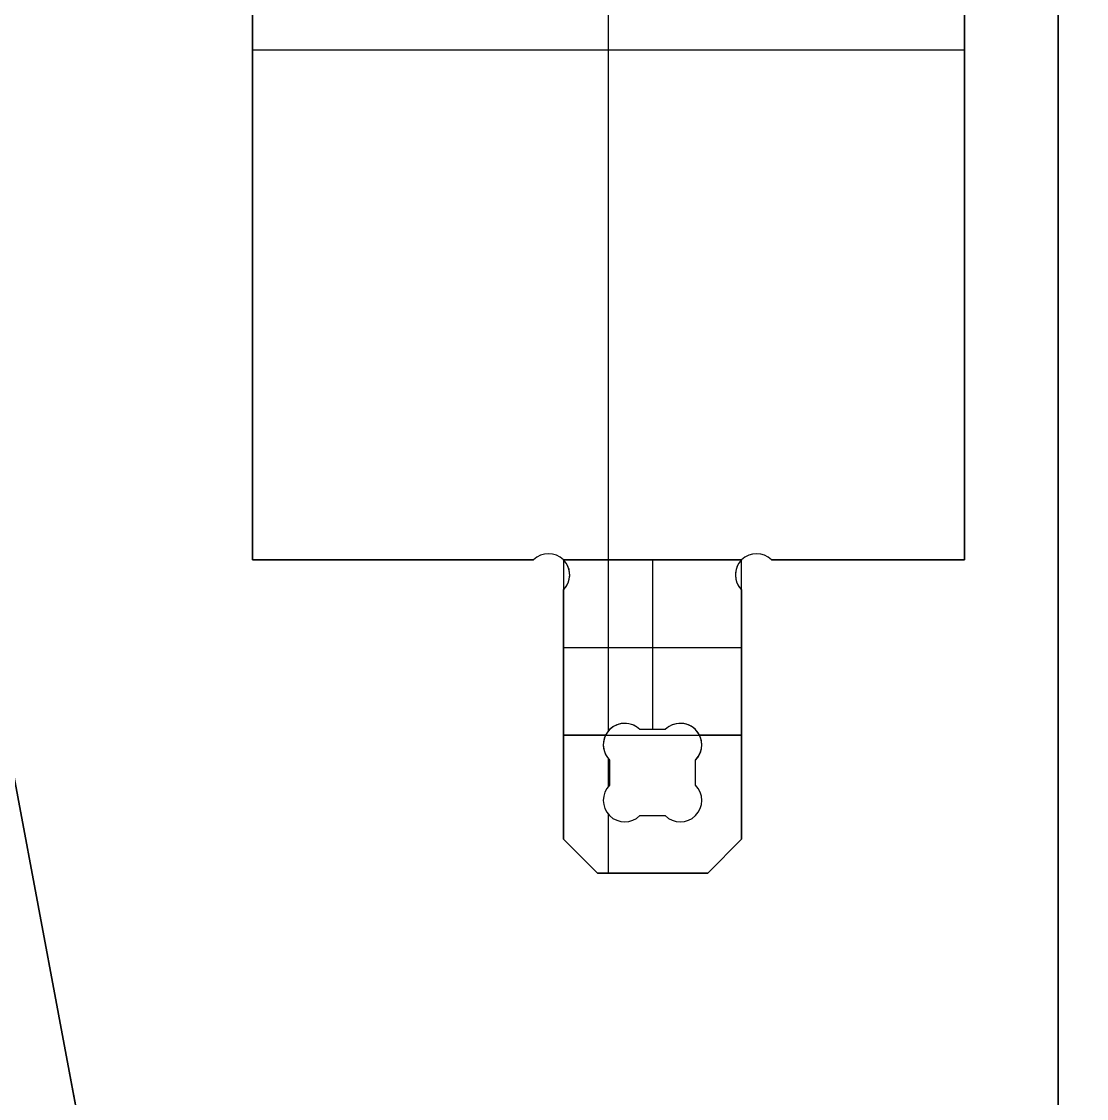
# Model space of a CAD drawing. Extents: x 24 to 120, y 0 to 48.
# Drawn here: x 38.88 to 48.29, y 23.24 to 32.76 of the extents above; entities that cross this region are included whole.
import ezdxf

# ---------------------------------------------------------------- set-up
doc = ezdxf.new("R2010")
doc.units = 0
doc.header["$MEASUREMENT"] = 0
for name, color, linetype in [('POCKETS_10_MM', 5, 'CONTINUOUS'), ('PROFILE_-_INSIDE', 30, 'CONTINUOUS'), ('PROFILE_-_OUTSIDE', 18, 'CONTINUOUS'), ('SOLIDS', 4, 'CONTINUOUS'), ('STOCK_PERIMETER', 1, 'CONTINUOUS')]:
    doc.layers.add(name, color=color, linetype=linetype)

msp = doc.modelspace()

# ---------------------------------------------------------------- linework, layer by layer
at = {"layer": 'POCKETS_10_MM'}
msp.add_lwpolyline([(43.6688, 26.4517), (45.2436, 26.4517), (45.2436, 28.0017), (43.6688, 28.0017)], close=True, dxfattribs=at)
at = {"layer": 'PROFILE_-_INSIDE'}
for p, q in [((44.5675, 26.5017, 0.5), (44.3449, 26.5017, 0.5)), ((44.0762, 26.233, 0.5), (44.0762, 26.0104, 0.5)), ((44.8362, 26.0104, 0.5), (44.8362, 26.233, 0.5)), ((44.3449, 25.7417, 0.5), (44.5675, 25.7417, 0.5))]:
    msp.add_line(p, q, dxfattribs=at)
for centre, start, end in [((44.2106, 26.3673, 0.5), 135, 225), ((44.2106, 26.3673, 0.5), 45, 135), ((44.7019, 26.3673, 0.5), 45.00002, 134.99998), ((44.7019, 26.3673, 0.5), 315.00002, 44.99998), ((44.2106, 25.876, 0.5), 135, 225), ((44.7019, 25.876, 0.5), 315, 45), ((44.2106, 25.876, 0.5), 225, 315), ((44.7019, 25.876, 0.5), 225, 315)]:
    msp.add_arc(centre, 0.19, start, end, dxfattribs=at)
at = {"layer": 'PROFILE_-_OUTSIDE'}
for p, q in [((40.9188, 28.0017), (40.9188, 37.8442)), ((47.2121, 37.8442), (47.2121, 28.0017)), ((43.4036, 28.0017), (40.9188, 28.0017)), ((47.2121, 28.0017), (45.5088, 28.0017)), ((43.6688, 25.5338), (43.6688, 27.7365)), ((45.2436, 27.7365), (45.2436, 25.5338)), ((43.9688, 25.2338), (43.6688, 25.5338)), ((45.2436, 25.5338), (44.9436, 25.2338)), ((44.9436, 25.2338), (43.9688, 25.2338))]:
    msp.add_line(p, q, dxfattribs=at)
msp.add_lwpolyline([(40.8543, 16.9277), (40.789, 16.4223), (38.5695, 16.7097), (32.7844, 47.525), (47.5412, 47.525), (47.5412, 44.5723), (35.3383, 44.5723), (40.2407, 18.4786), (47.5412, 17.5349), (47.5412, 16.0525), (46.8182, 16.0525)], dxfattribs=at)
for centre, start, end in [((43.5362, 27.8691), 315, 135), ((45.3762, 27.8691), 45, 225)]:
    msp.add_arc(centre, 0.1875, start, end, dxfattribs=at)
at = {"layer": 'SOLIDS'}
for p, q in [((35.3383, 44.5723), (40.2407, 18.4786)), ((35.3383, 44.5723, -0.738), (40.2407, 18.4786, -0.738)), ((40.2407, 18.4786, -0.369), (35.3383, 44.5723, -0.369)), ((44.0655, 28.0017), (44.0655, 38.5326)), ((44.0655, 26.49, -0.738), (44.0655, 38.5326, -0.738)), ((40.9188, 37.8442), (40.9188, 28.0017)), ((40.9188, 37.8442, -0.738), (40.9188, 28.0017, -0.738)), ((40.9188, 28.0017, -0.369), (40.9188, 37.8442, -0.369)), ((47.2121, 28.0017), (47.2121, 37.8442)), ((47.2121, 28.0017, -0.738), (47.2121, 37.8442, -0.738)), ((47.2121, 37.8442, -0.369), (47.2121, 28.0017, -0.369)), ((40.9188, 32.5113), (47.2121, 32.5113)), ((40.9188, 32.5113, -0.738), (47.2121, 32.5113, -0.738)), ((40.9188, 28.0017), (43.4036, 28.0017)), ((40.9188, 28.0017, -0.738), (40.9188, 28.0017)), ((40.9188, 28.0017, -0.738), (43.4036, 28.0017, -0.738)), ((43.4036, 28.0017, -0.369), (40.9188, 28.0017, -0.369)), ((42.1612, 28.0017), (42.1612, 28.0017, -0.738)), ((43.4036, 28.0017, -0.738), (43.4036, 28.0017)), ((43.6688, 28.0017, -0.369), (45.2436, 28.0017, -0.369)), ((43.6688, 28.0017), (45.2436, 28.0017)), ((43.6688, 28.0017, -0.369), (43.6688, 28.0017)), ((45.2436, 28.0017, -0.1845), (43.6688, 28.0017, -0.1845)), ((43.6688, 28.0017, -0.369), (43.6688, 28.0017, -0.738)), ((44.4562, 28.0017), (44.4562, 28.0017, -0.369)), ((44.4562, 28.0017, -0.369), (44.4562, 26.5017, -0.369)), ((45.2436, 28.0017, -0.369), (45.2436, 28.0017)), ((45.2436, 28.0017, -0.369), (45.2436, 28.0017, -0.738)), ((45.5088, 28.0017), (47.2121, 28.0017)), ((45.5088, 28.0017, -0.738), (45.5088, 28.0017)), ((45.5088, 28.0017, -0.738), (47.2121, 28.0017, -0.738)), ((47.2121, 28.0017, -0.369), (45.5088, 28.0017, -0.369)), ((46.3604, 28.0017), (46.3604, 28.0017, -0.738)), ((47.2121, 28.0017, -0.738), (47.2121, 28.0017)), ((43.6688, 27.7365, -0.738), (43.6688, 27.7365, -0.369)), ((43.6688, 27.7365, -0.738), (43.6688, 25.5338, -0.738)), ((43.6688, 26.4517, -0.369), (43.6688, 27.7365, -0.369)), ((43.6688, 25.5338, -0.369), (43.6688, 27.7365, -0.369)), ((45.2436, 25.5338, -0.738), (45.2436, 27.7365, -0.738)), ((45.2436, 27.7365, -0.738), (45.2436, 27.7365, -0.369)), ((45.2436, 27.7365, -0.369), (45.2436, 26.4517, -0.369)), ((45.2436, 27.7365, -0.369), (45.2436, 25.5338, -0.369)), ((43.6688, 27.2267, -0.369), (45.2436, 27.2267, -0.369)), ((43.6688, 26.6351, -0.369), (43.6688, 26.6351, -0.738)), ((45.2436, 26.6351, -0.369), (45.2436, 26.6351, -0.738)), ((44.0762, 26.5017, -0.369), (44.0762, 26.5017, -0.738)), ((44.5675, 26.5017, -0.369), (44.3449, 26.5017, -0.369)), ((44.5675, 26.5017, -0.738), (44.3449, 26.5017, -0.738)), ((44.3449, 26.5017, -0.738), (44.3449, 26.5017, -0.369)), ((44.4562, 26.5017, -0.369), (44.4562, 26.5017, -0.738)), ((44.5675, 26.5017, -0.738), (44.5675, 26.5017, -0.369)), ((44.8362, 26.5017, -0.369), (44.8362, 26.5017, -0.738)), ((44.0403, 26.4517, -0.369), (43.6688, 26.4517, -0.369)), ((44.0403, 26.4517), (43.6688, 26.4517)), ((43.6688, 26.4517), (43.6688, 26.4517, -0.369)), ((43.6688, 26.4517), (43.6688, 25.5338)), ((43.6688, 26.4517, -0.1845), (44.0403, 26.4517, -0.1845)), ((44.0403, 26.4517), (44.0403, 26.4517, -0.369)), ((45.2436, 26.4517, -0.369), (44.8721, 26.4517, -0.369)), ((44.8721, 26.4517, -0.369), (44.8721, 26.4517)), ((45.2436, 26.4517), (44.8721, 26.4517)), ((44.8721, 26.4517, -0.1845), (45.2436, 26.4517, -0.1845)), ((45.2436, 25.5338), (45.2436, 26.4517)), ((45.2436, 26.4517, -0.369), (45.2436, 26.4517)), ((44.0655, 25.9987, -0.738), (44.0655, 26.2447, -0.738)), ((44.0655, 25.9987), (44.0655, 26.2447)), ((44.0762, 26.233), (44.0762, 26.0104)), ((44.0762, 26.233, -0.738), (44.0762, 26.0104, -0.738)), ((44.0762, 26.233, -0.738), (44.0762, 26.233)), ((44.0762, 26.233, -0.25), (44.0762, 26.0104, -0.25)), ((44.8362, 26.0104), (44.8362, 26.233)), ((44.8362, 26.0104, -0.738), (44.8362, 26.233, -0.738)), ((44.8362, 26.233), (44.8362, 26.233, -0.738)), ((44.8362, 26.0104, -0.25), (44.8362, 26.233, -0.25)), ((44.0762, 26.1217), (44.0762, 26.1217, -0.738)), ((44.8362, 26.1217), (44.8362, 26.1217, -0.738)), ((44.0762, 26.0104, -0.738), (44.0762, 26.0104)), ((44.8362, 26.0104, -0.738), (44.8362, 26.0104)), ((44.0655, 25.2338, -0.738), (44.0655, 25.7534, -0.738)), ((44.0655, 25.2338), (44.0655, 25.7534)), ((44.0762, 25.7417), (44.0762, 25.7417, -0.738)), ((44.3449, 25.7417), (44.5675, 25.7417)), ((44.3449, 25.7417, -0.738), (44.5675, 25.7417, -0.738)), ((44.3449, 25.7417, -0.738), (44.3449, 25.7417)), ((44.3449, 25.7417, -0.25), (44.5675, 25.7417, -0.25)), ((44.4562, 25.7417), (44.4562, 25.7417, -0.738)), ((44.5675, 25.7417, -0.738), (44.5675, 25.7417)), ((44.8362, 25.7417), (44.8362, 25.7417, -0.738)), ((43.6688, 25.5338), (43.9688, 25.2338)), ((43.6688, 25.5338), (43.6688, 25.5338, -0.738)), ((43.6688, 25.5338, -0.738), (43.9688, 25.2338, -0.738)), ((43.9688, 25.2338, -0.369), (43.6688, 25.5338, -0.369)), ((44.9436, 25.2338), (45.2436, 25.5338)), ((44.9436, 25.2338, -0.738), (45.2436, 25.5338, -0.738)), ((45.2436, 25.5338, -0.369), (44.9436, 25.2338, -0.369)), ((45.2436, 25.5338, -0.738), (45.2436, 25.5338)), ((43.8188, 25.3838), (43.8188, 25.3838, -0.738)), ((45.0936, 25.3838), (45.0936, 25.3838, -0.738)), ((43.9688, 25.2338), (44.9436, 25.2338)), ((43.9688, 25.2338, -0.738), (43.9688, 25.2338)), ((43.9688, 25.2338, -0.738), (44.9436, 25.2338, -0.738)), ((44.9436, 25.2338, -0.369), (43.9688, 25.2338, -0.369)), ((44.4562, 25.2338), (44.4562, 25.2338, -0.738)), ((44.9436, 25.2338, -0.738), (44.9436, 25.2338))]:
    msp.add_line(p, q, dxfattribs=at)
for centre, radius, start, end in [((43.5362, 27.8691), 0.1875, 45, 135), ((43.5362, 27.8691, -0.738), 0.1875, 315, 135), ((43.5362, 27.8691, -0.369), 0.1875, 45, 135), ((43.5362, 27.8691, -0.369), 0.1875, 315.00001, 44.99999), ((45.3762, 27.8691, -0.738), 0.1875, 45, 225), ((45.3762, 27.8691, -0.369), 0.1875, 135, 225), ((45.3762, 27.8691), 0.1875, 45, 135), ((45.3762, 27.8691, -0.369), 0.1875, 45, 135), ((43.5362, 27.8691, -0.369), 0.1875, 315, 23.40184), ((45.3762, 27.8691, -0.369), 0.1875, 156.59816, 225), ((44.2106, 26.3673, -0.738), 0.19, 45, 225), ((44.2106, 26.3673, -0.369), 0.19, 45, 153.64389), ((44.7019, 26.3673, -0.369), 0.19, 26.35612, 134.99999), ((44.7019, 26.3673, -0.738), 0.19, 315, 135), ((44.2106, 26.3673), 0.19, 153.64389, 225), ((44.2106, 26.3673, -0.25), 0.19, 153.64389, 225), ((44.7019, 26.3673), 0.19, 315.00002, 26.3561), ((44.7019, 26.3673, -0.25), 0.19, 315.00002, 26.3561), ((44.2106, 25.876), 0.19, 135, 315), ((44.2106, 25.876, -0.738), 0.19, 135, 315), ((44.2106, 25.876, -0.25), 0.19, 135, 315), ((44.7019, 25.876), 0.19, 225, 45), ((44.7019, 25.876, -0.738), 0.19, 225, 45), ((44.7019, 25.876, -0.25), 0.19, 225, 45)]:
    msp.add_arc(centre, radius, start, end, dxfattribs=at)
at = {"layer": 'STOCK_PERIMETER'}
for points in [[(48.0412, 0.025), (24.0412, 0.025), (24.0412, 48.025), (48.0412, 48.025)], [(72.0412, 0.025), (48.0412, 0.025), (48.0412, 48.025), (72.0412, 48.025)]]:
    msp.add_lwpolyline(points, close=True, dxfattribs=at)

doc.saveas('drawing.dxf')
